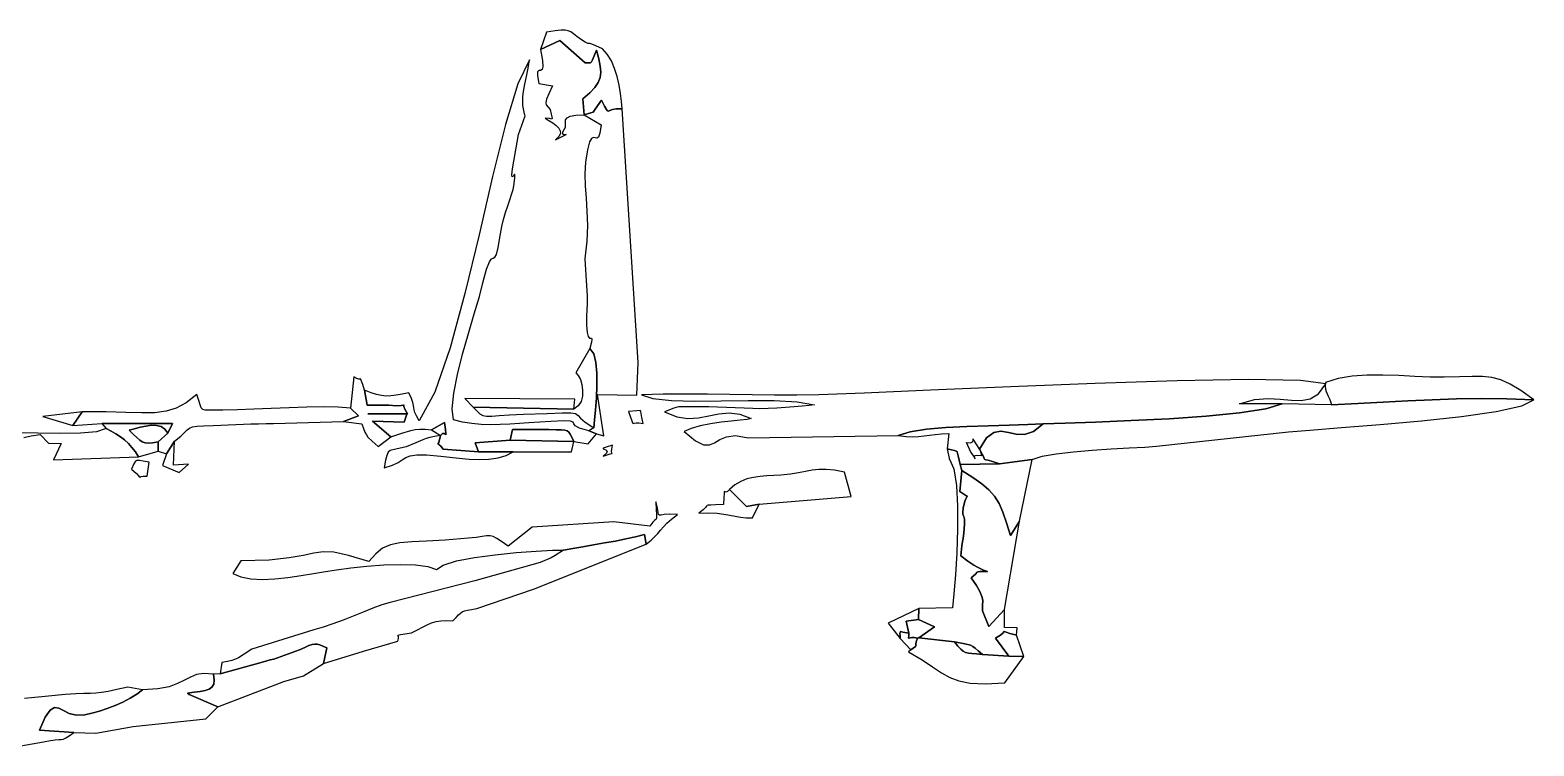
# Model space of a CAD drawing. Extents: x -6.96 to 1.27, y 0.76 to 2.83.
# Drawn here: x -2.906 to 1.269, y 0.843 to 2.831 of the extents above; entities that cross this region are included whole.
import ezdxf

# ---------------------------------------------------------------- set-up
doc = ezdxf.new("R2010")
doc.units = 0
doc.layers.add('LAYER_1', color=7, linetype='CONTINUOUS')

msp = doc.modelspace()

# ---------------------------------------------------------------- linework, layer by layer
at = {"layer": 'LAYER_1', "color": 8}
for points in [[(-1.4887, 2.7771), (-1.483, 2.7462), (-1.482, 2.7291), (-1.4844, 2.7215), (-1.4886, 2.7193), (-1.4932, 2.7184), (-1.4966, 2.7147), (-1.4972, 2.7041), (-1.4937, 2.6823), (-1.4551, 2.6762), (-1.4657, 2.6545), (-1.4716, 2.6393), (-1.4737, 2.6293), (-1.4731, 2.6231), (-1.4672, 2.6171), (-1.4618, 2.6103), (-1.4587, 2.5977), (-1.457, 2.5898), (-1.4566, 2.5855), (-1.4576, 2.584), (-1.4637, 2.5855), (-1.4754, 2.5867), (-1.4651, 2.58), (-1.4548, 2.5732), (-1.4456, 2.5662), (-1.4382, 2.5589), (-1.4338, 2.5514), (-1.4333, 2.5435), (-1.4375, 2.5353), (-1.4474, 2.5267), (-1.4287, 2.5358), (-1.4197, 2.5399), (-1.4177, 2.5407), (-1.4201, 2.5402), (-1.4241, 2.5402), (-1.4271, 2.5424), (-1.4264, 2.5488), (-1.4193, 2.5611), (-1.4189, 2.5706), (-1.419, 2.5823), (-1.415, 2.5877), (-1.4062, 2.592), (-1.3908, 2.5949), (-1.3673, 2.5957), (-1.3709, 2.6406), (-1.352, 2.657), (-1.3381, 2.6716), (-1.3286, 2.6854), (-1.3233, 2.6993), (-1.3215, 2.7143), (-1.3229, 2.7313), (-1.327, 2.7511), (-1.3334, 2.7749), (-1.3396, 2.7592), (-1.3441, 2.7488), (-1.3475, 2.7428), (-1.3503, 2.7399), (-1.3559, 2.7399), (-1.3649, 2.7404), (-1.4348, 2.8022), (-1.4887, 2.7771)], [(-1.3673, 2.5957), (-1.3201, 2.5681), (-1.3241, 2.5452), (-1.3281, 2.5341), (-1.3324, 2.5309), (-1.3368, 2.5319), (-1.3416, 2.5329), (-1.3467, 2.5304), (-1.3523, 2.5203), (-1.3584, 2.4988), (-1.3639, 2.4647), (-1.3654, 2.4315), (-1.3644, 2.3984), (-1.362, 2.3641), (-1.3596, 2.3278), (-1.3585, 2.2883), (-1.3599, 2.2446), (-1.3653, 2.1957), (-1.3597, 2.106), (-1.359, 2.0938), (-1.3589, 2.0816), (-1.3593, 2.0694), (-1.3599, 2.0573), (-1.3612, 2.0339), (-1.3613, 2.0119), (-1.3592, 1.9908), (-1.3562, 1.9799), (-1.3527, 1.9758), (-1.3495, 1.9755), (-1.3471, 1.9756), (-1.3462, 1.9729), (-1.3475, 1.9643), (-1.3514, 1.9464), (-1.341, 1.9319), (-1.3349, 1.9082), (-1.3321, 1.8781), (-1.332, 1.8443), (-1.3336, 1.8094), (-1.3362, 1.7763), (-1.3389, 1.7477), (-1.341, 1.7261), (-1.3548, 1.7184), (-1.3328, 1.7099), (-1.3129, 1.7043), (-1.3304, 1.8195), (-1.2213, 1.8168), (-1.2176, 1.9079), (-1.2615, 2.612), (-1.2783, 2.6125), (-1.2892, 2.6107), (-1.2959, 2.6081), (-1.2998, 2.6062), (-1.3026, 2.6066), (-1.3058, 2.6107), (-1.311, 2.6201), (-1.3196, 2.6363), (-1.3365, 2.6115), (-1.3424, 2.603), (-1.3488, 2.601), (-1.3673, 2.5957)], [(-2.7872, 1.7331), (-2.7611, 1.7708), (-2.8699, 1.7584), (-2.7872, 1.7331)], [(-1.5643, 1.6599), (-1.661, 1.6603), (-1.7587, 1.6675), (-1.7652, 1.6755), (-1.7696, 1.6794), (-1.7722, 1.6807), (-1.7732, 1.6811), (-1.7713, 1.6854), (-1.7659, 1.7051), (-1.7825, 1.7026), (-1.7956, 1.6997), (-1.8063, 1.6965), (-1.8157, 1.6929), (-1.8347, 1.6844), (-1.8612, 1.6741), (-1.8902, 1.667), (-1.9061, 1.6631), (-1.9111, 1.6585), (-1.9151, 1.6501), (-1.9188, 1.6364), (-1.923, 1.6158), (-1.8993, 1.6227), (-1.8836, 1.6302), (-1.8724, 1.6375), (-1.8624, 1.6441), (-1.8501, 1.6492), (-1.832, 1.6519), (-1.8048, 1.6517), (-1.7649, 1.6478), (-1.7407, 1.6448), (-1.7144, 1.6419), (-1.6868, 1.6397), (-1.659, 1.6387), (-1.6319, 1.6397), (-1.6064, 1.6431), (-1.5835, 1.6497), (-1.5643, 1.6599)], [(-2.5802, 1.5923), (-2.5752, 1.6313), (-2.5913, 1.6341), (-2.6022, 1.6355), (-2.6091, 1.6355), (-2.6132, 1.634), (-2.6175, 1.6261), (-2.6243, 1.6113), (-2.6106, 1.5997), (-2.6033, 1.5927), (-2.6003, 1.5893), (-2.5996, 1.5886), (-2.5993, 1.5895), (-2.5973, 1.5911), (-2.5916, 1.5924), (-2.5802, 1.5923)]]:
    msp.add_lwpolyline(points, close=True, dxfattribs=at)
at = {"layer": 'LAYER_1', "color": 252}
for points in [[(-1.4887, 2.7771), (-1.4348, 2.8022), (-1.3649, 2.7404), (-1.3559, 2.7399), (-1.3503, 2.7399), (-1.3475, 2.7428), (-1.3441, 2.7488), (-1.3396, 2.7592), (-1.3334, 2.7749), (-1.327, 2.7511), (-1.3229, 2.7313), (-1.3215, 2.7143), (-1.3233, 2.6993), (-1.3286, 2.6854), (-1.3381, 2.6716), (-1.352, 2.657), (-1.3709, 2.6406), (-1.3673, 2.5957), (-1.3488, 2.601), (-1.3424, 2.603), (-1.3365, 2.6115), (-1.3196, 2.6363), (-1.311, 2.6201), (-1.3058, 2.6107), (-1.3026, 2.6066), (-1.2998, 2.6062), (-1.2959, 2.6081), (-1.2892, 2.6107), (-1.2783, 2.6125), (-1.2615, 2.612), (-1.2634, 2.6325), (-1.2663, 2.6549), (-1.2704, 2.6784), (-1.2758, 2.702), (-1.2829, 2.7248), (-1.2919, 2.7458), (-1.3032, 2.7641), (-1.3168, 2.7787), (-1.3348, 2.7874), (-1.3459, 2.7921), (-1.352, 2.794), (-1.3549, 2.7942), (-1.3568, 2.7941), (-1.3593, 2.7948), (-1.3646, 2.7976), (-1.3745, 2.8038), (-1.3878, 2.813), (-1.3972, 2.8204), (-1.4045, 2.8259), (-1.4114, 2.8294), (-1.4198, 2.8312), (-1.4314, 2.831), (-1.4482, 2.829), (-1.4719, 2.8252), (-1.4887, 2.7771)], [(-1.2034, 1.7389), (-1.207, 1.7555), (-1.209, 1.7663), (-1.2104, 1.7722), (-1.2122, 1.7746), (-1.2213, 1.7733), (-1.2442, 1.7717), (-1.2384, 1.7557), (-1.235, 1.7458), (-1.2329, 1.7406), (-1.231, 1.7389), (-1.2282, 1.7391), (-1.2234, 1.7402), (-1.2155, 1.7405), (-1.2034, 1.7389)], [(-1.3151, 1.6479), (-1.2948, 1.6545), (-1.2901, 1.6555), (-1.2905, 1.6569), (-1.2913, 1.6604), (-1.291, 1.6671), (-1.2886, 1.6783), (-1.3066, 1.673), (-1.3144, 1.67), (-1.3151, 1.6683), (-1.3116, 1.667), (-1.3069, 1.6652), (-1.3039, 1.662), (-1.3056, 1.6566), (-1.3151, 1.6479)], [(-0.2004, 1.2222), (-0.1592, 1.4676), (-0.1844, 1.4274), (-0.195, 1.4631), (-0.2051, 1.4922), (-0.2158, 1.5161), (-0.2283, 1.5363), (-0.2437, 1.5542), (-0.2633, 1.5711), (-0.2881, 1.5886), (-0.3194, 1.6079), (-0.3245, 1.5496), (-0.3075, 1.5389), (-0.3031, 1.5359), (-0.3039, 1.5349), (-0.3058, 1.5331), (-0.3083, 1.5295), (-0.3105, 1.5232), (-0.3149, 1.5035), (-0.3166, 1.4924), (-0.3164, 1.4869), (-0.315, 1.4839), (-0.3132, 1.4803), (-0.3118, 1.4731), (-0.3116, 1.4591), (-0.3135, 1.4352), (-0.3156, 1.4189), (-0.3173, 1.4108), (-0.3191, 1.399), (-0.3218, 1.3711), (-0.3022, 1.3566), (-0.2854, 1.345), (-0.2771, 1.3401), (-0.2683, 1.3356), (-0.2586, 1.3315), (-0.2476, 1.3276), (-0.2605, 1.3275), (-0.2687, 1.3273), (-0.2736, 1.3266), (-0.2763, 1.3254), (-0.2809, 1.3202), (-0.2927, 1.3099), (-0.2782, 1.2885), (-0.2688, 1.2716), (-0.2635, 1.2584), (-0.2612, 1.2479), (-0.2617, 1.2322), (-0.2621, 1.2179), (-0.2445, 1.1745), (-0.2004, 1.2222)], [(-1.1856, 1.453), (-1.2854, 1.4656), (-1.512, 1.451), (-1.5781, 1.3975), (-1.5965, 1.4107), (-1.6097, 1.4194), (-1.6198, 1.4245), (-1.6286, 1.4267), (-1.6381, 1.4266), (-1.6502, 1.4249), (-1.6668, 1.4224), (-1.6897, 1.4198), (-1.7536, 1.415), (-1.8051, 1.4122), (-1.8462, 1.4101), (-1.8789, 1.407), (-1.9052, 1.4015), (-1.9269, 1.392), (-1.9461, 1.377), (-1.9648, 1.3551), (-2.0221, 1.3724), (-2.0623, 1.3808), (-2.0921, 1.3823), (-2.1182, 1.3788), (-2.1474, 1.3724), (-2.1863, 1.3653), (-2.2418, 1.3593), (-2.3205, 1.3567), (-2.3429, 1.3223), (-2.3202, 1.3123), (-2.2923, 1.307), (-2.2603, 1.3055), (-2.2257, 1.3072), (-2.1896, 1.311), (-2.1534, 1.3163), (-2.1184, 1.3222), (-2.0858, 1.3279), (-2.0549, 1.3326), (-2.0155, 1.3376), (-1.9707, 1.3422), (-1.9236, 1.3456), (-1.8776, 1.3471), (-1.8358, 1.3459), (-1.8013, 1.3413), (-1.7775, 1.3327), (-1.7592, 1.3455), (-1.7222, 1.3567), (-1.6723, 1.3663), (-1.6149, 1.3742), (-1.5558, 1.3802), (-1.5006, 1.3844), (-1.4549, 1.3867), (-1.4244, 1.3869), (-1.3991, 1.3916), (-1.3711, 1.3964), (-1.3415, 1.4014), (-1.3112, 1.4067), (-1.2809, 1.4122), (-1.2518, 1.4179), (-1.2246, 1.4238), (-1.2003, 1.4299), (-1.195, 1.4035), (-1.1814, 1.4145), (-1.1711, 1.4243), (-1.1629, 1.4334), (-1.1554, 1.4424), (-1.1474, 1.4516), (-1.1378, 1.4617), (-1.1252, 1.473), (-1.1084, 1.4861), (-1.1304, 1.4867), (-1.145, 1.4855), (-1.1538, 1.4841), (-1.1585, 1.4837), (-1.1607, 1.4858), (-1.1619, 1.4918), (-1.1639, 1.5031), (-1.1683, 1.5212), (-1.1676, 1.4992), (-1.1668, 1.4858), (-1.1662, 1.4785), (-1.1664, 1.475), (-1.168, 1.4731), (-1.1713, 1.4703), (-1.177, 1.4644), (-1.1856, 1.453)]]:
    msp.add_lwpolyline(points, close=True, dxfattribs=at)
at = {"layer": 'LAYER_1', "color": 9}
for points in [[(-1.9769, 1.8309), (-1.9694, 1.7897), (-1.9507, 1.789), (-1.9354, 1.7892), (-1.9221, 1.7896), (-1.9095, 1.789), (-1.8881, 1.7877), (-1.8754, 1.7881), (-1.8693, 1.7892), (-1.8674, 1.7898), (-1.8676, 1.7889), (-1.8676, 1.7853), (-1.8652, 1.778), (-1.8581, 1.7658), (-1.8596, 1.7646), (-1.8667, 1.7425), (-1.9546, 1.7452), (-1.904, 1.7014), (-1.8732, 1.7121), (-1.8489, 1.7195), (-1.837, 1.7217), (-1.824, 1.7228), (-1.809, 1.7226), (-1.7912, 1.721), (-1.7548, 1.7416), (-1.7526, 1.7218), (-1.7513, 1.7109), (-1.751, 1.7067), (-1.7517, 1.7068), (-1.7534, 1.7091), (-1.7563, 1.711), (-1.7605, 1.7105), (-1.7659, 1.7051), (-1.7713, 1.6854), (-1.7732, 1.6811), (-1.7722, 1.6807), (-1.7696, 1.6794), (-1.7652, 1.6755), (-1.7587, 1.6675), (-1.661, 1.6603), (-1.67, 1.6848), (-1.573, 1.6918), (-1.5663, 1.7216), (-1.5401, 1.7219), (-1.5143, 1.7222), (-1.4891, 1.7223), (-1.4651, 1.7217), (-1.445, 1.721), (-1.4306, 1.7206), (-1.4208, 1.7198), (-1.4143, 1.718), (-1.4099, 1.7146), (-1.4062, 1.709), (-1.4021, 1.7006), (-1.3964, 1.6887), (-1.356, 1.682), (-1.3328, 1.7099), (-1.3548, 1.7184), (-1.3807, 1.7254), (-1.3922, 1.7319), (-1.3958, 1.7375), (-1.3979, 1.7418), (-1.4051, 1.7446), (-1.4237, 1.7455), (-1.4603, 1.7441), (-1.5213, 1.7401), (-1.5472, 1.7383), (-1.5736, 1.7366), (-1.6002, 1.7355), (-1.6268, 1.7352), (-1.6533, 1.7361), (-1.6794, 1.7384), (-1.7051, 1.7426), (-1.73, 1.7488), (-1.7337, 1.7793), (-1.7294, 1.8224), (-1.7191, 1.8742), (-1.7048, 1.9308), (-1.6886, 1.9885), (-1.6724, 2.0433), (-1.6583, 2.0915), (-1.6483, 2.1291), (-1.6382, 2.1673), (-1.6305, 2.1875), (-1.6245, 2.1958), (-1.6198, 2.198), (-1.6155, 2.2001), (-1.6112, 2.208), (-1.6062, 2.2277), (-1.5999, 2.2651), (-1.5962, 2.2855), (-1.5912, 2.3054), (-1.5855, 2.3247), (-1.5796, 2.3429), (-1.5739, 2.3597), (-1.5688, 2.3749), (-1.5649, 2.3881), (-1.5625, 2.399), (-1.5599, 2.4201), (-1.5596, 2.4295), (-1.5609, 2.4308), (-1.5631, 2.4277), (-1.5656, 2.4241), (-1.5675, 2.4234), (-1.5681, 2.4295), (-1.5668, 2.4461), (-1.5497, 2.5414), (-1.5315, 2.5932), (-1.5331, 2.5985), (-1.5361, 2.6123), (-1.5373, 2.622), (-1.538, 2.6333), (-1.5377, 2.6462), (-1.5361, 2.6604), (-1.5323, 2.6806), (-1.5274, 2.7022), (-1.5226, 2.725), (-1.5189, 2.7484), (-1.5514, 2.6822), (-1.5856, 2.5692), (-1.6216, 2.4244), (-1.6592, 2.2628), (-1.6985, 2.0992), (-1.7393, 1.9486), (-1.7818, 1.826), (-1.8257, 1.7462), (-1.833, 1.7596), (-1.8371, 1.7691), (-1.8392, 1.7761), (-1.8403, 1.7821), (-1.8412, 1.7884), (-1.8431, 1.7966), (-1.847, 1.808), (-1.8538, 1.8241), (-1.8731, 1.8203), (-1.8895, 1.8173), (-1.9039, 1.8155), (-1.9171, 1.8149), (-1.9301, 1.816), (-1.9438, 1.8188), (-1.9591, 1.8238), (-1.9769, 1.8309)], [(-1.2084, 1.8185), (-1.1764, 1.8076), (-1.1251, 1.8023), (-1.0602, 1.8009), (-0.9872, 1.8015), (-0.9119, 1.8025), (-0.8398, 1.8022), (-0.7766, 1.7987), (-0.7279, 1.7903), (-0.743, 1.7888), (-0.7622, 1.7869), (-0.7843, 1.7848), (-0.8083, 1.7828), (-0.8329, 1.7811), (-0.857, 1.7799), (-0.8794, 1.7795), (-0.899, 1.7801), (-1.0215, 1.785), (-1.1055, 1.7852), (-1.1187, 1.7815), (-1.1443, 1.7713), (-1.1106, 1.7567), (-1.0794, 1.7521), (-1.05, 1.7541), (-1.0216, 1.7597), (-0.9936, 1.7654), (-0.9651, 1.7682), (-0.9355, 1.7648), (-0.9038, 1.7521), (-0.9152, 1.7498), (-0.9344, 1.7476), (-0.9592, 1.745), (-0.9874, 1.7418), (-1.0168, 1.7376), (-1.0451, 1.7321), (-1.0703, 1.725), (-1.09, 1.7161), (-1.0588, 1.6906), (-1.0363, 1.6795), (-1.0195, 1.6789), (-1.0054, 1.685), (-0.9906, 1.6939), (-0.9722, 1.7018), (-0.947, 1.7048), (-0.9119, 1.6991), (-0.496, 1.7049), (-0.4623, 1.7154), (-0.4169, 1.7228), (-0.3633, 1.7276), (-0.3049, 1.7306), (-0.2453, 1.7325), (-0.1878, 1.7338), (-0.1361, 1.7354), (-0.0935, 1.7379), (-0.0325, 1.7398), (0.0518, 1.7426), (0.1508, 1.7465), (0.2561, 1.7518), (0.3593, 1.7589), (0.4517, 1.768), (0.5249, 1.7793), (0.5704, 1.7932), (0.4519, 1.7936), (0.4935, 1.8051), (0.5311, 1.8081), (0.565, 1.8062), (0.5957, 1.803), (0.6232, 1.8021), (0.6481, 1.807), (0.6706, 1.8213), (0.691, 1.8485), (0.6212, 1.8581), (0.4764, 1.8604), (0.279, 1.857), (0.0514, 1.8498), (-0.1843, 1.8406), (-0.4056, 1.8311), (-0.5901, 1.8231), (-0.7156, 1.8183), (-0.7772, 1.8173), (-0.8391, 1.8172), (-0.9012, 1.8179), (-0.9633, 1.8189), (-1.0252, 1.8198), (-1.0868, 1.8203), (-1.1479, 1.8199), (-1.2084, 1.8185)], [(0.707, 1.7905), (0.7805, 1.794), (0.8508, 1.7978), (0.9191, 1.8015), (0.9865, 1.8047), (1.0541, 1.807), (1.123, 1.8081), (1.1943, 1.8074), (1.2691, 1.8047), (1.2331, 1.83), (1.2032, 1.8479), (1.177, 1.8594), (1.1522, 1.866), (1.1264, 1.8688), (1.0973, 1.869), (1.0626, 1.868), (1.02, 1.8668), (0.9806, 1.8673), (0.9383, 1.8692), (0.8943, 1.8715), (0.8499, 1.8731), (0.8062, 1.873), (0.7643, 1.8702), (0.7254, 1.8635), (0.6907, 1.8521), (0.6895, 1.8423), (0.6901, 1.8341), (0.692, 1.827), (0.6949, 1.8205), (0.6983, 1.8141), (0.7017, 1.8073), (0.7047, 1.7996), (0.707, 1.7905)], [(-2.5497, 1.6872), (-2.5232, 1.7115), (-2.5313, 1.7231), (-2.5419, 1.7302), (-2.5545, 1.7334), (-2.5687, 1.7336), (-2.5839, 1.7315), (-2.5996, 1.728), (-2.6154, 1.7238), (-2.6307, 1.7198), (-2.6184, 1.7084), (-2.6089, 1.6994), (-2.6011, 1.6926), (-2.594, 1.6879), (-2.5864, 1.6852), (-2.5772, 1.6843), (-2.5653, 1.685), (-2.5497, 1.6872)], [(-0.1883, 1.0925), (-0.1466, 1.0914), (-0.1671, 1.151), (-0.1856, 1.1554), (-0.1958, 1.1588), (-0.2003, 1.1609), (-0.2015, 1.1615), (-0.2021, 1.1603), (-0.2046, 1.1569), (-0.2115, 1.1511), (-0.2254, 1.1427), (-0.1883, 1.0925)]]:
    msp.add_lwpolyline(points, close=True, dxfattribs=at)
at = {"layer": 'LAYER_1', "color": 250}
for points in [[(-1.391, 1.8789), (-1.384, 1.8717), (-1.378, 1.8605), (-1.3737, 1.8464), (-1.3716, 1.8307), (-1.3722, 1.8149), (-1.3762, 1.8), (-1.3841, 1.7875), (-1.3965, 1.7786), (-1.6753, 1.7838), (-1.6649, 1.7727), (-1.6566, 1.7654), (-1.6484, 1.7611), (-1.6382, 1.7593), (-1.6239, 1.7593), (-1.6034, 1.7606), (-1.5747, 1.7624), (-1.5355, 1.7641), (-1.4704, 1.7665), (-1.4285, 1.768), (-1.4041, 1.768), (-1.3914, 1.7659), (-1.3845, 1.7612), (-1.3777, 1.7534), (-1.3651, 1.7419), (-1.341, 1.7261), (-1.3389, 1.7477), (-1.3362, 1.7763), (-1.3336, 1.8094), (-1.332, 1.8443), (-1.3321, 1.8781), (-1.3349, 1.9082), (-1.341, 1.9319), (-1.3514, 1.9464), (-1.391, 1.8789)], [(-2.7611, 1.7708), (-2.7872, 1.7331), (-2.7068, 1.7384), (-2.5104, 1.7381), (-2.5232, 1.7115), (-2.5497, 1.6872), (-2.5497, 1.662), (-2.5265, 1.6547), (-2.5042, 1.6893), (-2.4875, 1.703), (-2.4766, 1.7133), (-2.4691, 1.7207), (-2.4626, 1.7258), (-2.4546, 1.729), (-2.4427, 1.731), (-2.4245, 1.7323), (-2.3975, 1.7334), (-2.3765, 1.7343), (-2.3555, 1.7351), (-2.3345, 1.7359), (-2.3135, 1.7366), (-2.2924, 1.7373), (-2.2714, 1.7378), (-2.2504, 1.7381), (-2.2294, 1.7383), (-2.0354, 1.7439), (-1.9942, 1.7598), (-2.0157, 1.7808), (-2.0504, 1.7838), (-2.0917, 1.7847), (-2.1377, 1.7841), (-2.1865, 1.7825), (-2.2361, 1.7803), (-2.2846, 1.7782), (-2.33, 1.7765), (-2.3703, 1.7759), (-2.3933, 1.7757), (-2.4093, 1.7753), (-2.4198, 1.7758), (-2.4263, 1.7778), (-2.4304, 1.7823), (-2.4335, 1.7901), (-2.4372, 1.802), (-2.443, 1.8189), (-2.4725, 1.7962), (-2.5001, 1.7812), (-2.5281, 1.7725), (-2.5591, 1.7685), (-2.5954, 1.7678), (-2.6396, 1.769), (-2.694, 1.7705), (-2.7611, 1.7708)], [(-1.8596, 1.7646), (-1.8581, 1.7658), (-1.9681, 1.7651), (-1.8596, 1.7646)], [(-0.496, 1.7049), (-0.4739, 1.7024), (-0.4552, 1.7017), (-0.4389, 1.7024), (-0.4238, 1.704), (-0.409, 1.7061), (-0.3933, 1.7082), (-0.3756, 1.71), (-0.3548, 1.711), (-0.3597, 1.6685), (-0.3475, 1.6657), (-0.3394, 1.6638), (-0.3345, 1.662), (-0.3319, 1.6594), (-0.3293, 1.6488), (-0.3239, 1.6251), (-0.2146, 1.6263), (-0.2339, 1.6334), (-0.2459, 1.6369), (-0.2524, 1.6381), (-0.2554, 1.6388), (-0.2567, 1.6404), (-0.2583, 1.6446), (-0.2622, 1.653), (-0.2702, 1.667), (-0.2502, 1.6989), (-0.2304, 1.7139), (-0.2104, 1.7171), (-0.1897, 1.7138), (-0.1681, 1.7091), (-0.1451, 1.7081), (-0.1204, 1.716), (-0.0935, 1.7379), (-0.1361, 1.7354), (-0.1878, 1.7338), (-0.2453, 1.7325), (-0.3049, 1.7306), (-0.3633, 1.7276), (-0.4169, 1.7228), (-0.4623, 1.7154), (-0.496, 1.7049)], [(-0.306, 1.686), (-0.2947, 1.6851), (-0.2892, 1.6875), (-0.2876, 1.6913), (-0.2879, 1.6946), (-0.2881, 1.6954), (-0.2863, 1.6919), (-0.2804, 1.682), (-0.2685, 1.664), (-0.2663, 1.6569), (-0.2643, 1.6484), (-0.277, 1.6501), (-0.2831, 1.6486), (-0.2847, 1.6454), (-0.2837, 1.6421), (-0.2821, 1.6402), (-0.282, 1.6413), (-0.2852, 1.647), (-0.2939, 1.6589), (-0.306, 1.686)], [(-0.9641, 1.5548), (-0.9168, 1.5076), (-0.8821, 1.5146), (-0.6261, 1.5358), (-0.6449, 1.6038), (-0.6727, 1.6087), (-0.6959, 1.6108), (-0.716, 1.6105), (-0.7345, 1.6085), (-0.7528, 1.6054), (-0.7724, 1.6018), (-0.7947, 1.5982), (-0.8212, 1.5952), (-0.8407, 1.5939), (-0.8601, 1.5929), (-0.8791, 1.5914), (-0.8977, 1.5889), (-0.9156, 1.5846), (-0.9328, 1.5779), (-0.949, 1.5682), (-0.9641, 1.5548)], [(-1.4244, 1.3869), (-1.4481, 1.3721), (-1.4592, 1.3657), (-1.49, 1.3524), (-1.6713, 1.3019), (-1.906, 1.2415), (-1.9289, 1.2345), (-1.9541, 1.2255), (-1.9809, 1.215), (-2.0087, 1.2038), (-2.0369, 1.1926), (-2.0649, 1.182), (-2.0921, 1.1728), (-2.1178, 1.1656), (-2.2897, 1.1118), (-2.3111, 1.098), (-2.3273, 1.0881), (-2.3357, 1.0842), (-2.3455, 1.0807), (-2.3576, 1.0775), (-2.3729, 1.0744), (-2.3782, 1.0429), (-2.2637, 1.0748), (-2.2482, 1.0795), (-2.239, 1.0818), (-2.2293, 1.0842), (-2.1581, 1.11), (-2.1431, 1.1168), (-2.1317, 1.1216), (-2.1227, 1.1247), (-2.1154, 1.126), (-2.1086, 1.1257), (-2.1013, 1.1239), (-2.0927, 1.1205), (-2.0817, 1.1157), (-2.091, 1.072), (-1.9796, 1.1061), (-1.885, 1.1341), (-1.8824, 1.1412), (-1.8827, 1.1459), (-1.8841, 1.1487), (-1.8849, 1.1503), (-1.8775, 1.1522), (-1.8466, 1.1569), (-1.8301, 1.1657), (-1.8159, 1.1732), (-1.8032, 1.1796), (-1.7911, 1.1846), (-1.7787, 1.1883), (-1.7654, 1.1905), (-1.7501, 1.1913), (-1.732, 1.1905), (-1.7231, 1.2001), (-1.7164, 1.2072), (-1.7111, 1.2122), (-1.7059, 1.2157), (-1.6998, 1.2183), (-1.6917, 1.2203), (-1.6806, 1.2224), (-1.6654, 1.2249), (-1.5078, 1.2788), (-1.195, 1.4035), (-1.2003, 1.4299), (-1.2246, 1.4238), (-1.2518, 1.4179), (-1.2809, 1.4122), (-1.3112, 1.4067), (-1.3415, 1.4014), (-1.3711, 1.3964), (-1.3991, 1.3916), (-1.4244, 1.3869)], [(-2.5931, 0.9991), (-2.6091, 0.9868), (-2.6275, 0.9754), (-2.6478, 0.9649), (-2.6693, 0.9555), (-2.6913, 0.9472), (-2.7131, 0.9401), (-2.7341, 0.9341), (-2.7536, 0.9295), (-2.7779, 0.9282), (-2.7971, 0.9334), (-2.8127, 0.9413), (-2.8258, 0.948), (-2.8377, 0.9498), (-2.8498, 0.9428), (-2.8633, 0.9231), (-2.8796, 0.8869), (-2.7837, 0.8806), (-2.7228, 0.879), (-2.6194, 0.8969), (-2.4174, 0.9185), (-2.3841, 0.9514), (-2.4635, 0.9859), (-2.4689, 0.9901), (-2.4502, 0.9926), (-2.4338, 0.9946), (-2.4199, 0.997), (-2.4087, 1.0004), (-2.4006, 1.0059), (-2.3957, 1.0142), (-2.3943, 1.0261), (-2.3966, 1.0424), (-2.423, 1.0444), (-2.4434, 1.0413), (-2.4605, 1.0345), (-2.4771, 1.0256), (-2.4959, 1.0161), (-2.5197, 1.0075), (-2.5512, 1.0013), (-2.5931, 0.9991)]]:
    msp.add_lwpolyline(points, close=True, dxfattribs=at)
at = {"layer": 'LAYER_1', "color": 251}
for points in [[(-2.0157, 1.7808), (-1.9942, 1.7598), (-2.0354, 1.7439), (-1.9845, 1.7379), (-1.9801, 1.7248), (-1.9761, 1.7148), (-1.972, 1.7071), (-1.9676, 1.7009), (-1.9564, 1.6897), (-1.9397, 1.675), (-1.904, 1.7014), (-1.9546, 1.7452), (-1.8667, 1.7425), (-1.8596, 1.7646), (-1.9681, 1.7651), (-1.8581, 1.7658), (-1.8652, 1.778), (-1.8676, 1.7853), (-1.8676, 1.7889), (-1.8674, 1.7898), (-1.8693, 1.7892), (-1.8754, 1.7881), (-1.8881, 1.7877), (-1.9095, 1.789), (-1.9221, 1.7896), (-1.9354, 1.7892), (-1.9507, 1.789), (-1.9694, 1.7897), (-1.9769, 1.8309), (-1.9822, 1.8467), (-1.9853, 1.8561), (-1.9872, 1.8607), (-1.9886, 1.8622), (-1.9904, 1.862), (-1.9934, 1.8618), (-1.9985, 1.8632), (-2.0066, 1.8677), (-2.0157, 1.7808)], [(-2.6944, 1.7243), (-2.6803, 1.7174), (-2.6671, 1.71), (-2.6548, 1.7019), (-2.6433, 1.6931), (-2.6327, 1.6832), (-2.6227, 1.6722), (-2.6133, 1.6599), (-2.6045, 1.6461), (-2.5497, 1.662), (-2.5497, 1.6872), (-2.5653, 1.685), (-2.5772, 1.6843), (-2.5864, 1.6852), (-2.594, 1.6879), (-2.6011, 1.6926), (-2.6089, 1.6994), (-2.6184, 1.7084), (-2.6307, 1.7198), (-2.6154, 1.7238), (-2.5996, 1.728), (-2.5839, 1.7315), (-2.5687, 1.7336), (-2.5545, 1.7334), (-2.5419, 1.7302), (-2.5313, 1.7231), (-2.5232, 1.7115), (-2.5104, 1.7381), (-2.7068, 1.7384), (-2.6944, 1.7243)], [(-1.7659, 1.7051), (-1.7605, 1.7105), (-1.7563, 1.711), (-1.7534, 1.7091), (-1.7517, 1.7068), (-1.751, 1.7067), (-1.7513, 1.7109), (-1.7526, 1.7218), (-1.7548, 1.7416), (-1.7912, 1.721), (-1.7659, 1.7051)], [(-1.573, 1.6918), (-1.3964, 1.6887), (-1.4021, 1.7006), (-1.4062, 1.709), (-1.4099, 1.7146), (-1.4143, 1.718), (-1.4208, 1.7198), (-1.4306, 1.7206), (-1.445, 1.721), (-1.4651, 1.7217), (-1.4891, 1.7223), (-1.5143, 1.7222), (-1.5401, 1.7219), (-1.5663, 1.7216), (-1.573, 1.6918)], [(-2.5265, 1.6547), (-2.5377, 1.6215), (-2.4918, 1.6029), (-2.4654, 1.6258), (-2.5072, 1.623), (-2.5042, 1.6893), (-2.5265, 1.6547)], [(-0.2146, 1.6263), (-0.3239, 1.6251), (-0.3194, 1.6079), (-0.2881, 1.5886), (-0.2633, 1.5711), (-0.2437, 1.5542), (-0.2283, 1.5363), (-0.2158, 1.5161), (-0.2051, 1.4922), (-0.195, 1.4631), (-0.1844, 1.4274), (-0.1592, 1.4676), (-0.1242, 1.6387), (-0.2146, 1.6263)], [(-1.0493, 1.4894), (-1.0214, 1.4901), (-0.9986, 1.4892), (-0.9795, 1.4871), (-0.9631, 1.4843), (-0.9482, 1.4814), (-0.9335, 1.4788), (-0.9179, 1.477), (-0.9001, 1.4765), (-0.8821, 1.5146), (-0.9168, 1.5076), (-0.9641, 1.5548), (-0.9696, 1.5494), (-0.9735, 1.5482), (-0.976, 1.549), (-0.9776, 1.5499), (-0.9785, 1.5488), (-0.9791, 1.5438), (-0.9798, 1.5327), (-0.981, 1.5136), (-1.0029, 1.5125), (-1.0161, 1.5121), (-1.023, 1.5117), (-1.0261, 1.5108), (-1.0279, 1.5087), (-1.0307, 1.5049), (-1.0371, 1.4987), (-1.0493, 1.4894)], [(-0.4608, 1.1101), (-0.4478, 1.1192), (-0.4461, 1.1212), (-0.4467, 1.1226), (-0.447, 1.1258), (-0.4458, 1.1321), (-0.4421, 1.1426), (-0.4516, 1.1441), (-0.4583, 1.144), (-0.4628, 1.1431), (-0.4655, 1.1423), (-0.4667, 1.1424), (-0.467, 1.1441), (-0.4666, 1.1484), (-0.4661, 1.1561), (-0.4825, 1.1595), (-0.4895, 1.1606), (-0.4906, 1.1591), (-0.4908, 1.1558), (-0.4906, 1.15), (-0.4905, 1.1414), (-0.4608, 1.1101)], [(-0.2614, 1.097), (-0.2733, 1.1075), (-0.282, 1.1148), (-0.2887, 1.1197), (-0.2948, 1.1229), (-0.3105, 1.1269), (-0.3397, 1.1324), (-0.3299, 1.1204), (-0.3221, 1.1119), (-0.3153, 1.1062), (-0.3086, 1.1027), (-0.3009, 1.1006), (-0.2911, 1.0995), (-0.2783, 1.0985), (-0.2614, 1.097)]]:
    msp.add_lwpolyline(points, close=True, dxfattribs=at)
at = {"layer": 'LAYER_1', "color": 254}
msp.add_lwpolyline([(-1.6753, 1.7838), (-1.3965, 1.7786), (-1.3937, 1.8061), (-1.6985, 1.8079), (-1.6753, 1.7838)], close=True, dxfattribs=at)
at = {"layer": 'LAYER_1'}
for points in [[(0.707, 1.7905), (0.5704, 1.7932), (0.5249, 1.7793), (0.4517, 1.768), (0.3593, 1.7589), (0.2561, 1.7518), (0.1508, 1.7465), (0.0518, 1.7426), (-0.0325, 1.7398), (-0.0935, 1.7379), (-0.1204, 1.716), (-0.1451, 1.7081), (-0.1681, 1.7091), (-0.1897, 1.7138), (-0.2104, 1.7171), (-0.2304, 1.7139), (-0.2502, 1.6989), (-0.2702, 1.667), (-0.2622, 1.653), (-0.2583, 1.6446), (-0.2567, 1.6404), (-0.2554, 1.6388), (-0.2524, 1.6381), (-0.2459, 1.6369), (-0.2339, 1.6334), (-0.2146, 1.6263), (-0.1242, 1.6387), (-0.0964, 1.6476), (-0.0568, 1.6547), (-0.009, 1.6602), (0.0431, 1.6644), (0.0959, 1.6678), (0.1458, 1.6706), (0.1889, 1.6731), (0.2217, 1.6758), (0.5877, 1.7152), (0.6466, 1.7202), (0.7353, 1.727), (0.8425, 1.7355), (0.9572, 1.7458), (1.0683, 1.7579), (1.1647, 1.7718), (1.2353, 1.7874), (1.2691, 1.8047), (1.1943, 1.8074), (1.123, 1.8081), (1.0541, 1.807), (0.9865, 1.8047), (0.9191, 1.8015), (0.8508, 1.7978), (0.7805, 1.794), (0.707, 1.7905)], [(-0.4421, 1.1426), (-0.4458, 1.1321), (-0.447, 1.1258), (-0.4467, 1.1226), (-0.4461, 1.1212), (-0.4478, 1.1192), (-0.4608, 1.1101), (-0.4672, 1.104), (-0.4294, 1.082), (-0.4002, 1.0628), (-0.3759, 1.0465), (-0.3528, 1.0334), (-0.3273, 1.0237), (-0.2958, 1.0178), (-0.2546, 1.0158), (-0.2001, 1.018), (-0.1466, 1.0914), (-0.1883, 1.0925), (-0.2614, 1.097), (-0.2783, 1.0985), (-0.2911, 1.0995), (-0.3009, 1.1006), (-0.3086, 1.1027), (-0.3153, 1.1062), (-0.3221, 1.1119), (-0.3299, 1.1204), (-0.3397, 1.1324), (-0.4386, 1.1437), (-0.4421, 1.1426)], [(-2.3782, 1.0429), (-2.3966, 1.0424), (-2.3943, 1.0261), (-2.3957, 1.0142), (-2.4006, 1.0059), (-2.4087, 1.0004), (-2.4199, 0.997), (-2.4338, 0.9946), (-2.4502, 0.9926), (-2.4689, 0.9901), (-2.4635, 0.9859), (-2.3841, 0.9514), (-2.2007, 1.0222), (-2.1463, 1.0374), (-2.091, 1.072), (-2.0817, 1.1157), (-2.0927, 1.1205), (-2.1013, 1.1239), (-2.1086, 1.1257), (-2.1154, 1.126), (-2.1227, 1.1247), (-2.1317, 1.1216), (-2.1431, 1.1168), (-2.1581, 1.11), (-2.2293, 1.0842), (-2.239, 1.0818), (-2.2482, 1.0795), (-2.2637, 1.0748), (-2.3782, 1.0429)]]:
    msp.add_lwpolyline(points, close=True, dxfattribs=at)
at = {"layer": 'LAYER_1', "color": 9}
msp.add_lwpolyline([(-2.9227, 1.6997), (-2.9028, 1.7039), (-2.8778, 1.7076), (-2.8547, 1.6836), (-2.8191, 1.683), (-2.841, 1.6374), (-2.6045, 1.6461), (-2.6133, 1.6599), (-2.6227, 1.6722), (-2.6327, 1.6832), (-2.6433, 1.6931), (-2.6548, 1.7019), (-2.6671, 1.71), (-2.6803, 1.7174), (-2.6944, 1.7243), (-2.721, 1.7157), (-2.7652, 1.7119), (-2.8214, 1.7112), (-2.8841, 1.712), (-2.9479, 1.7124)], dxfattribs=at)
at = {"layer": 'LAYER_1', "color": 7}
for points in [[(-1.661, 1.6603), (-1.5643, 1.6599), (-1.4022, 1.6599), (-1.3964, 1.6887), (-1.573, 1.6918), (-1.67, 1.6848), (-1.661, 1.6603)], [(-0.4661, 1.1561), (-0.4666, 1.1484), (-0.467, 1.1441), (-0.4667, 1.1424), (-0.4655, 1.1423), (-0.4628, 1.1431), (-0.4583, 1.144), (-0.4516, 1.1441), (-0.4421, 1.1426), (-0.4386, 1.1437), (-0.3951, 1.1742), (-0.4394, 1.1942), (-0.4738, 1.1892), (-0.4661, 1.1561)]]:
    msp.add_lwpolyline(points, close=True, dxfattribs=at)
at = {"layer": 'LAYER_1', "color": 253}
for points in [[(-0.4382, 1.2249), (-0.4394, 1.1942), (-0.3951, 1.1742), (-0.4386, 1.1437), (-0.3397, 1.1324), (-0.3105, 1.1269), (-0.2948, 1.1229), (-0.2887, 1.1197), (-0.282, 1.1148), (-0.2733, 1.1075), (-0.2614, 1.097), (-0.1883, 1.0925), (-0.2254, 1.1427), (-0.2115, 1.1511), (-0.2046, 1.1569), (-0.2021, 1.1603), (-0.2015, 1.1615), (-0.2003, 1.1609), (-0.1958, 1.1588), (-0.1856, 1.1554), (-0.1671, 1.151), (-0.1652, 1.1708), (-0.2007, 1.172), (-0.2004, 1.2222), (-0.2445, 1.1745), (-0.2621, 1.2179), (-0.2617, 1.2322), (-0.2612, 1.2479), (-0.2635, 1.2584), (-0.2688, 1.2716), (-0.2782, 1.2885), (-0.2927, 1.3099), (-0.2809, 1.3202), (-0.2763, 1.3254), (-0.2736, 1.3266), (-0.2687, 1.3273), (-0.2605, 1.3275), (-0.2476, 1.3276), (-0.2586, 1.3315), (-0.2683, 1.3356), (-0.2771, 1.3401), (-0.2854, 1.345), (-0.3022, 1.3566), (-0.3218, 1.3711), (-0.3191, 1.399), (-0.3173, 1.4108), (-0.3156, 1.4189), (-0.3135, 1.4352), (-0.3116, 1.4591), (-0.3118, 1.4731), (-0.3132, 1.4803), (-0.315, 1.4839), (-0.3164, 1.4869), (-0.3166, 1.4924), (-0.3149, 1.5035), (-0.3105, 1.5232), (-0.3083, 1.5295), (-0.3058, 1.5331), (-0.3039, 1.5349), (-0.3031, 1.5359), (-0.3075, 1.5389), (-0.3245, 1.5496), (-0.3194, 1.6079), (-0.3239, 1.6251), (-0.3293, 1.6488), (-0.3319, 1.6594), (-0.3345, 1.662), (-0.3394, 1.6638), (-0.3475, 1.6657), (-0.3597, 1.6685), (-0.3538, 1.6411), (-0.3413, 1.6123), (-0.3339, 1.5666), (-0.3307, 1.5092), (-0.3308, 1.4452), (-0.3332, 1.3798), (-0.337, 1.318), (-0.3412, 1.2651), (-0.3448, 1.2262), (-0.4382, 1.2249)], [(-0.4905, 1.1414), (-0.4906, 1.15), (-0.4908, 1.1558), (-0.4906, 1.1591), (-0.4895, 1.1606), (-0.4825, 1.1595), (-0.4661, 1.1561), (-0.4738, 1.1892), (-0.4394, 1.1942), (-0.4382, 1.2249), (-0.5239, 1.1839), (-0.4905, 1.1414)]]:
    msp.add_lwpolyline(points, close=True, dxfattribs=at)
at = {"layer": 'LAYER_1', "color": 250}
msp.add_lwpolyline([(-2.9316, 0.8431), (-2.868, 0.8544), (-2.8489, 0.8585), (-2.8355, 0.8604), (-2.8261, 0.8609), (-2.8191, 0.8612), (-2.813, 0.8623), (-2.8061, 0.8652), (-2.7968, 0.8709), (-2.7837, 0.8806), (-2.8796, 0.8869), (-2.8633, 0.9231), (-2.8498, 0.9428), (-2.8377, 0.9498), (-2.8258, 0.948), (-2.8127, 0.9413), (-2.7971, 0.9334), (-2.7779, 0.9282), (-2.7536, 0.9295), (-2.7341, 0.9341), (-2.7131, 0.9401), (-2.6913, 0.9472), (-2.6693, 0.9555), (-2.6478, 0.9649), (-2.6275, 0.9754), (-2.6091, 0.9868), (-2.5931, 0.9991), (-2.6338, 1.0066), (-2.665, 0.9994), (-2.6886, 0.9946), (-2.707, 0.9916), (-2.7227, 0.99), (-2.7383, 0.9891), (-2.756, 0.9884), (-2.7785, 0.9875), (-2.8082, 0.9857), (-2.8358, 0.9834), (-2.8638, 0.9805), (-2.8922, 0.9774), (-2.9208, 0.9745)], dxfattribs=at)

doc.saveas('drawing.dxf')
